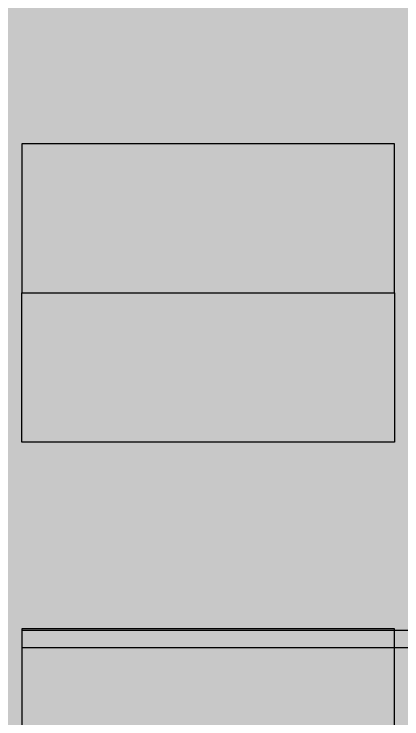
# Model space of a CAD drawing. Header units: millimetres. Extents: x -48614 to 110435, y -11020 to 74943.
# Drawn here: x -8429 to -6348, y 49257 to 53036 of the extents above; entities that cross this region are included whole.
import ezdxf

# ---------------------------------------------------------------- set-up
doc = ezdxf.new("R2010")
doc.units = ezdxf.units.MM
for name, color, linetype in [('HL-TMP', 7, 'Continuous'), ('SHOPFITTING', 4, 'Continuous'), ('WA', 6, 'Continuous')]:
    doc.layers.add(name, color=color, linetype=linetype)

msp = doc.modelspace()

# ---------------------------------------------------------------- hatches: boundary and pattern name
at = {"layer": 'HL-TMP', "true_color": 0xcccc20}
msp.add_hatch(color=52, dxfattribs=at).paths.add_polyline_path([(-4627.7, 52980.8), (-5827.7, 52980.8), (-5827.7, 53470.8), (-8327.7, 53470.8), (-8327.7, 54835.8), (-8327.7, 57580.8), (-8727.7, 57580.8), (-8727.7, 57670.8), (-9627.7, 57670.8), (-9627.7, 56530.3), (-9627.7, 53580.8), (-9427.7, 53580.8), (-9427.7, 53470.8), (-11582.7, 53470.8), (-11582.7, 57580.8), (-14627.7, 57580.8), (-14627.7, 53580.8), (-14227.7, 53580.8), (-14227.7, 52980.8), (-14627.7, 52980.8), (-14627.7, 47580.8), (-14227.7, 47580.8), (-14227.7, 46980.8), (-14677.7, 46980.8), (-14677.7, 41680.8), (-14327.7, 41680.8), (-14327.7, 41130.8), (-11582.7, 41130.8), (-11582.7, 44390.8), (-10762.7, 44390.8), (-4627.7, 44390.8), (-4627.7, 47581.1), (-5227.7, 47581.1), (-5227.7, 46980.8), (-5827.7, 46980.8), (-5827.7, 47581.1), (-4627.7, 47581.1)], flags=16)

# ---------------------------------------------------------------- linework, layer by layer
at = {"layer": 'SHOPFITTING', "linetype": 'Continuous'}
for p, q in [((-6386.5, 52340.8), (-8386.5, 52340.8)), ((-8386.5, 52340.8), (-8386.5, 51540.8)), ((-6386.5, 51540.8), (-6386.5, 52340.8)), ((-8386.5, 51540.8), (-6386.5, 51540.8)), ((-8386.5, 50740.8), (-8386.5, 51540.8)), ((-8386.5, 51540.8), (-6386.5, 51540.8)), ((-6386.5, 51540.8), (-6386.5, 50740.8)), ((-6386.5, 50740.8), (-8386.5, 50740.8)), ((-8386.5, 49740.8), (-8386.5, 48940.8)), ((-6386.5, 49740.8), (-8386.5, 49740.8)), ((-6386.5, 48940.8), (-6386.5, 49740.8))]:
    msp.add_line(p, q, dxfattribs=at)
at = {"layer": 'WA'}
for p, q in [((-5537.7, 49730.8), (-8386.5, 49730.8)), ((-8386.5, 49730.8), (-8386.5, 49640.8)), ((-8386.5, 49640.8), (-5537.7, 49640.8))]:
    msp.add_line(p, q, dxfattribs=at)

doc.saveas('drawing.dxf')
